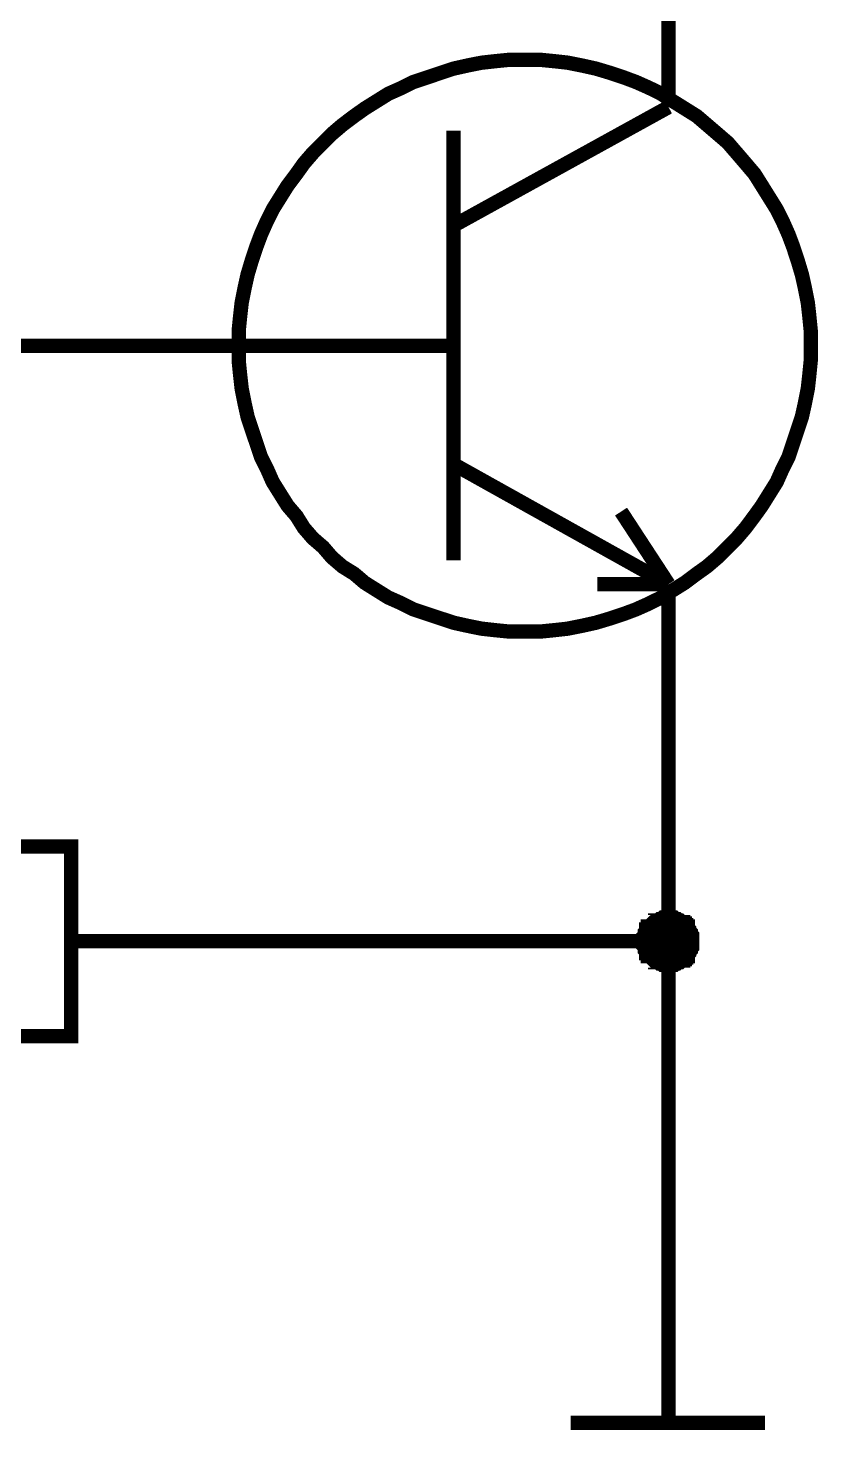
# Model space of a CAD drawing. Header units: millimetres. Extents: x 101 to 942, y 57 to 651.
# Drawn here: x 641.62 to 658.17, y 513.54 to 542.93 of the extents above; entities that cross this region are included whole.
import ezdxf

# ---------------------------------------------------------------- set-up
doc = ezdxf.new("R2010")
doc.units = ezdxf.units.MM
doc.header["$LTSCALE"] = 0.5
doc.layers.add('Sheet', color=255, linetype='Continuous')

msp = doc.modelspace()

# ---------------------------------------------------------------- linework, layer by layer
at = {"layer": 'Sheet', "color": 7}
for points, const_width in [([(655.036, 541.276), (655.036, 543.792)], 0.3), ([(646.03, 536.274), (646.03, 536.585), (646.061, 536.896), (646.092, 537.175), (646.154, 537.486), (646.216, 537.765), (646.309, 538.076), (646.403, 538.356), (646.496, 538.604), (646.62, 538.884), (646.744, 539.132), (646.899, 539.381), (647.055, 539.63), (647.241, 539.878), (647.396, 540.096), (647.583, 540.313), (647.8, 540.53), (647.986, 540.717), (648.204, 540.903), (648.452, 541.09), (648.67, 541.245), (648.918, 541.4), (649.167, 541.556), (649.446, 541.68), (649.694, 541.804), (649.974, 541.897), (650.253, 541.991), (650.533, 542.084), (650.812, 542.146), (651.123, 542.208), (651.403, 542.239), (651.713, 542.27), (652.024, 542.27)], 0.3), ([(652.024, 542.27), (651.713, 542.27), (651.403, 542.239), (651.123, 542.208), (650.812, 542.146), (650.533, 542.084), (650.253, 541.991), (649.974, 541.897), (649.694, 541.804), (649.446, 541.68), (649.167, 541.556), (648.918, 541.4), (648.67, 541.245), (648.452, 541.09), (648.204, 540.903), (647.986, 540.717), (647.8, 540.53), (647.583, 540.313), (647.396, 540.096), (647.241, 539.878), (647.055, 539.63), (646.899, 539.381), (646.744, 539.132), (646.62, 538.884), (646.496, 538.604), (646.403, 538.356), (646.309, 538.076), (646.216, 537.765), (646.154, 537.486), (646.092, 537.175), (646.061, 536.896), (646.03, 536.585), (646.03, 536.274)], 0.3), ([(652.024, 542.27), (652.334, 542.27), (652.645, 542.239), (652.924, 542.208), (653.235, 542.146), (653.514, 542.084), (653.825, 541.991), (654.104, 541.897), (654.353, 541.804), (654.632, 541.68), (654.881, 541.556), (655.129, 541.4), (655.378, 541.245), (655.626, 541.09), (655.844, 540.903), (656.061, 540.717), (656.278, 540.53), (656.465, 540.313), (656.651, 540.096), (656.837, 539.878), (656.993, 539.63), (657.148, 539.381), (657.303, 539.132), (657.427, 538.884), (657.552, 538.604), (657.645, 538.356), (657.738, 538.076), (657.831, 537.765), (657.893, 537.486), (657.955, 537.175), (657.986, 536.896), (658.017, 536.585), (658.017, 536.274)], 0.3), ([(658.017, 536.274), (658.017, 536.585), (657.986, 536.896), (657.955, 537.175), (657.893, 537.486), (657.831, 537.765), (657.738, 538.076), (657.645, 538.356), (657.552, 538.604), (657.427, 538.884), (657.303, 539.132), (657.148, 539.381), (656.993, 539.63), (656.837, 539.878), (656.651, 540.096), (656.465, 540.313), (656.278, 540.53), (656.061, 540.717), (655.844, 540.903), (655.626, 541.09), (655.378, 541.245), (655.129, 541.4), (654.881, 541.556), (654.632, 541.68), (654.353, 541.804), (654.104, 541.897), (653.825, 541.991), (653.514, 542.084), (653.235, 542.146), (652.924, 542.208), (652.645, 542.239), (652.334, 542.27), (652.024, 542.27)], 0.3), ([(650.533, 538.791), (655.036, 541.276)], 0.3), ([(650.533, 540.779), (650.533, 531.77)], 0.3), ([(622.551, 536.274), (627.551, 536.274), (642.52, 536.274), (642.52, 536.274)], 0.3), ([(646.03, 536.274), (642.52, 536.274)], 0.3), ([(652.024, 530.278), (651.713, 530.278), (651.403, 530.309), (651.123, 530.34), (650.812, 530.403), (650.533, 530.465), (650.253, 530.558), (649.974, 530.651), (649.694, 530.744), (649.446, 530.869), (649.167, 530.993), (648.918, 531.148), (648.67, 531.304), (648.452, 531.49), (648.204, 531.645), (647.986, 531.832), (647.8, 532.049), (647.583, 532.236), (647.396, 532.453), (647.241, 532.702), (647.055, 532.919), (646.899, 533.168), (646.744, 533.416), (646.62, 533.696), (646.496, 533.944), (646.403, 534.224), (646.309, 534.503), (646.216, 534.783), (646.154, 535.063), (646.092, 535.373), (646.061, 535.653), (646.03, 535.964), (646.03, 536.274)], 0.3), ([(646.03, 536.274), (646.03, 535.964), (646.061, 535.653), (646.092, 535.373), (646.154, 535.063), (646.216, 534.783), (646.309, 534.503), (646.403, 534.224), (646.496, 533.944), (646.62, 533.696), (646.744, 533.416), (646.899, 533.168), (647.055, 532.919), (647.241, 532.702), (647.396, 532.453), (647.583, 532.236), (647.8, 532.049), (647.986, 531.832), (648.204, 531.645), (648.452, 531.49), (648.67, 531.304), (648.918, 531.148), (649.167, 530.993), (649.446, 530.869), (649.694, 530.744), (649.974, 530.651), (650.253, 530.558), (650.533, 530.465), (650.812, 530.403), (651.123, 530.34), (651.403, 530.309), (651.713, 530.278), (652.024, 530.278)], 0.3), ([(650.533, 536.274), (646.03, 536.274)], 0.3), ([(658.017, 536.274), (658.017, 535.964), (657.986, 535.653), (657.955, 535.373), (657.893, 535.063), (657.831, 534.783), (657.738, 534.503), (657.645, 534.224), (657.552, 533.944), (657.427, 533.696), (657.303, 533.416), (657.148, 533.168), (656.993, 532.919), (656.837, 532.702), (656.651, 532.453), (656.465, 532.236), (656.278, 532.049), (656.061, 531.832), (655.844, 531.645), (655.626, 531.49), (655.378, 531.304), (655.129, 531.148), (654.881, 530.993), (654.632, 530.869), (654.353, 530.744), (654.104, 530.651), (653.825, 530.558), (653.514, 530.465), (653.235, 530.403), (652.924, 530.34), (652.645, 530.309), (652.334, 530.278), (652.024, 530.278)], 0.3), ([(652.024, 530.278), (652.334, 530.278), (652.645, 530.309), (652.924, 530.34), (653.235, 530.403), (653.514, 530.465), (653.825, 530.558), (654.104, 530.651), (654.353, 530.744), (654.632, 530.869), (654.881, 530.993), (655.129, 531.148), (655.378, 531.304), (655.626, 531.49), (655.844, 531.645), (656.061, 531.832), (656.278, 532.049), (656.465, 532.236), (656.651, 532.453), (656.837, 532.702), (656.993, 532.919), (657.148, 533.168), (657.303, 533.416), (657.427, 533.696), (657.552, 533.944), (657.645, 534.224), (657.738, 534.503), (657.831, 534.783), (657.893, 535.063), (657.955, 535.373), (657.986, 535.653), (658.017, 535.964), (658.017, 536.274)], 0.3), ([(658.017, 536.274), (658.017, 536.274), (658.017, 536.274), (658.017, 536.274), (658.017, 536.274), (658.017, 536.274), (658.017, 536.274), (658.017, 536.274), (658.017, 536.274), (658.017, 536.274), (658.017, 536.274), (658.017, 536.274), (658.017, 536.274), (658.017, 536.274), (658.017, 536.274), (658.017, 536.274), (658.017, 536.274), (658.017, 536.274), (658.017, 536.274), (658.017, 536.274), (658.017, 536.274), (658.017, 536.274), (658.017, 536.274), (658.017, 536.274), (658.017, 536.274), (658.017, 536.274), (658.017, 536.274), (658.017, 536.274), (658.017, 536.274), (658.017, 536.274), (658.017, 536.274), (658.017, 536.274), (658.017, 536.274)], 0.3), ([(650.533, 533.789), (655.036, 531.273)], 0.3), ([(655.036, 531.273), (654.042, 532.795)], 0.3), ([(655.036, 531.273), (653.545, 531.273)], 0.3), ([(655.036, 531.273), (655.036, 528.787)], 0.3), ([(655.036, 523.785), (655.036, 528.787)], 0.3), ([(654.508, 523.785), (654.508, 523.816), (654.508, 523.848), (654.508, 523.848), (654.508, 523.879), (654.539, 523.91), (654.539, 523.941), (654.539, 523.972), (654.539, 523.972), (654.57, 524.003), (654.57, 524.034), (654.601, 524.034), (654.601, 524.065), (654.601, 524.096), (654.632, 524.096), (654.663, 524.127), (654.663, 524.127), (654.694, 524.158), (654.694, 524.158), (654.726, 524.189), (654.757, 524.189), (654.757, 524.22), (654.788, 524.22), (654.819, 524.22), (654.85, 524.251), (654.85, 524.251), (654.881, 524.251), (654.912, 524.282), (654.943, 524.282), (654.974, 524.282), (654.974, 524.282), (655.005, 524.282), (655.036, 524.282)], 0.3), ([(654.508, 523.785), (654.508, 523.816), (654.508, 523.848), (654.508, 523.848), (654.508, 523.879), (654.539, 523.91), (654.539, 523.941), (654.539, 523.972), (654.539, 523.972), (654.57, 524.003), (654.57, 524.034), (654.601, 524.034), (654.601, 524.065), (654.601, 524.096), (654.632, 524.096), (654.663, 524.127), (654.663, 524.127), (654.694, 524.158), (654.694, 524.158), (654.726, 524.189), (654.757, 524.189), (654.757, 524.22), (654.788, 524.22), (654.819, 524.22), (654.85, 524.251), (654.85, 524.251), (654.881, 524.251), (654.912, 524.282), (654.943, 524.282), (654.974, 524.282), (654.974, 524.282), (655.005, 524.282), (655.036, 524.282)], 0.3), ([(654.508, 523.785), (654.508, 523.816), (654.508, 523.848), (654.508, 523.848), (654.508, 523.879), (654.539, 523.91), (654.539, 523.941), (654.539, 523.972), (654.539, 523.972), (654.57, 524.003), (654.57, 524.034), (654.601, 524.034), (654.601, 524.065), (654.601, 524.096), (654.632, 524.096), (654.663, 524.127), (654.663, 524.127), (654.694, 524.158), (654.694, 524.158), (654.726, 524.189), (654.757, 524.189), (654.757, 524.22), (654.788, 524.22), (654.819, 524.22), (654.85, 524.251), (654.85, 524.251), (654.881, 524.251), (654.912, 524.282), (654.943, 524.282), (654.974, 524.282), (654.974, 524.282), (655.005, 524.282), (655.036, 524.282)], 0.3), ([(654.508, 523.785), (654.508, 523.816), (654.508, 523.848), (654.508, 523.848), (654.508, 523.879), (654.539, 523.91), (654.539, 523.941), (654.539, 523.972), (654.539, 523.972), (654.57, 524.003), (654.57, 524.034), (654.601, 524.034), (654.601, 524.065), (654.601, 524.096), (654.632, 524.096), (654.663, 524.127), (654.663, 524.127), (654.694, 524.158), (654.694, 524.158), (654.726, 524.189), (654.757, 524.189), (654.757, 524.22), (654.788, 524.22), (654.819, 524.22), (654.85, 524.251), (654.85, 524.251), (654.881, 524.251), (654.912, 524.282), (654.943, 524.282), (654.974, 524.282), (654.974, 524.282), (655.005, 524.282), (655.036, 524.282)], 0.3), ([(655.036, 524.282), (655.036, 524.282)], 0.3), ([(655.036, 524.282), (655.067, 524.282), (655.098, 524.282), (655.098, 524.282), (655.129, 524.282), (655.16, 524.282), (655.191, 524.251), (655.222, 524.251), (655.222, 524.251), (655.254, 524.22), (655.285, 524.22), (655.285, 524.22), (655.316, 524.189), (655.347, 524.189), (655.347, 524.158), (655.378, 524.158), (655.378, 524.127), (655.409, 524.127), (655.409, 524.096), (655.44, 524.096), (655.44, 524.065), (655.471, 524.034), (655.471, 524.034), (655.471, 524.003), (655.502, 523.972), (655.502, 523.972), (655.502, 523.941), (655.533, 523.91), (655.533, 523.879), (655.533, 523.848), (655.533, 523.848), (655.533, 523.816), (655.533, 523.785)], 0.3), ([(655.036, 524.282), (655.036, 524.282)], 0.3), ([(655.036, 524.282), (655.067, 524.282), (655.098, 524.282), (655.098, 524.282), (655.129, 524.282), (655.16, 524.282), (655.191, 524.251), (655.222, 524.251), (655.222, 524.251), (655.254, 524.22), (655.285, 524.22), (655.285, 524.22), (655.316, 524.189), (655.347, 524.189), (655.347, 524.158), (655.378, 524.158), (655.378, 524.127), (655.409, 524.127), (655.409, 524.096), (655.44, 524.096), (655.44, 524.065), (655.471, 524.034), (655.471, 524.034), (655.471, 524.003), (655.502, 523.972), (655.502, 523.972), (655.502, 523.941), (655.533, 523.91), (655.533, 523.879), (655.533, 523.848), (655.533, 523.848), (655.533, 523.816), (655.533, 523.785)], 0.3), ([(655.036, 524.282), (655.036, 524.282)], 0.3), ([(655.036, 524.282), (655.067, 524.282), (655.098, 524.282), (655.098, 524.282), (655.129, 524.282), (655.16, 524.282), (655.191, 524.251), (655.222, 524.251), (655.222, 524.251), (655.254, 524.22), (655.285, 524.22), (655.285, 524.22), (655.316, 524.189), (655.347, 524.189), (655.347, 524.158), (655.378, 524.158), (655.378, 524.127), (655.409, 524.127), (655.409, 524.096), (655.44, 524.096), (655.44, 524.065), (655.471, 524.034), (655.471, 524.034), (655.471, 524.003), (655.502, 523.972), (655.502, 523.972), (655.502, 523.941), (655.533, 523.91), (655.533, 523.879), (655.533, 523.848), (655.533, 523.848), (655.533, 523.816), (655.533, 523.785)], 0.3), ([(655.036, 524.282), (655.036, 524.282)], 0.3), ([(655.036, 524.282), (655.067, 524.282), (655.098, 524.282), (655.098, 524.282), (655.129, 524.282), (655.16, 524.282), (655.191, 524.251), (655.222, 524.251), (655.222, 524.251), (655.254, 524.22), (655.285, 524.22), (655.285, 524.22), (655.316, 524.189), (655.347, 524.189), (655.347, 524.158), (655.378, 524.158), (655.378, 524.127), (655.409, 524.127), (655.409, 524.096), (655.44, 524.096), (655.44, 524.065), (655.471, 524.034), (655.471, 524.034), (655.471, 524.003), (655.502, 523.972), (655.502, 523.972), (655.502, 523.941), (655.533, 523.91), (655.533, 523.879), (655.533, 523.848), (655.533, 523.848), (655.533, 523.816), (655.533, 523.785)], 0.3), ([(654.508, 523.785), (654.508, 523.816), (654.508, 523.848), (654.508, 523.848), (654.508, 523.879), (654.539, 523.91), (654.539, 523.941), (654.539, 523.972), (654.539, 523.972), (654.57, 524.003), (654.57, 524.034), (654.601, 524.034), (654.601, 524.065), (654.601, 524.096), (654.632, 524.096), (654.663, 524.127), (654.663, 524.127), (654.694, 524.158), (654.694, 524.158), (654.726, 524.189), (654.757, 524.189), (654.757, 524.22), (654.788, 524.22), (654.819, 524.22), (654.85, 524.251), (654.85, 524.251), (654.881, 524.251), (654.912, 524.282), (654.943, 524.282), (654.974, 524.282), (654.974, 524.282), (655.005, 524.282), (655.036, 524.282)], 0.0991), ([(654.508, 523.785), (654.508, 523.816), (654.508, 523.848), (654.508, 523.848), (654.508, 523.879), (654.539, 523.91), (654.539, 523.941), (654.539, 523.972), (654.539, 523.972), (654.57, 524.003), (654.57, 524.034), (654.601, 524.034), (654.601, 524.065), (654.601, 524.096), (654.632, 524.096), (654.663, 524.127), (654.663, 524.127), (654.694, 524.158), (654.694, 524.158), (654.726, 524.189), (654.757, 524.189), (654.757, 524.22), (654.788, 524.22), (654.819, 524.22), (654.85, 524.251), (654.85, 524.251), (654.881, 524.251), (654.912, 524.282), (654.943, 524.282), (654.974, 524.282), (654.974, 524.282), (655.005, 524.282), (655.036, 524.282)], 0.0991), ([(654.508, 523.785), (654.508, 523.816), (654.508, 523.848), (654.508, 523.848), (654.508, 523.879), (654.539, 523.91), (654.539, 523.941), (654.539, 523.972), (654.539, 523.972), (654.57, 524.003), (654.57, 524.034), (654.601, 524.034), (654.601, 524.065), (654.601, 524.096), (654.632, 524.096), (654.663, 524.127), (654.663, 524.127), (654.694, 524.158), (654.694, 524.158), (654.726, 524.189), (654.757, 524.189), (654.757, 524.22), (654.788, 524.22), (654.819, 524.22), (654.85, 524.251), (654.85, 524.251), (654.881, 524.251), (654.912, 524.282), (654.943, 524.282), (654.974, 524.282), (654.974, 524.282), (655.005, 524.282), (655.036, 524.282)], 0.0991), ([(654.508, 523.785), (654.508, 523.816), (654.508, 523.848), (654.508, 523.848), (654.508, 523.879), (654.539, 523.91), (654.539, 523.941), (654.539, 523.972), (654.539, 523.972), (654.57, 524.003), (654.57, 524.034), (654.601, 524.034), (654.601, 524.065), (654.601, 524.096), (654.632, 524.096), (654.663, 524.127), (654.663, 524.127), (654.694, 524.158), (654.694, 524.158), (654.726, 524.189), (654.757, 524.189), (654.757, 524.22), (654.788, 524.22), (654.819, 524.22), (654.85, 524.251), (654.85, 524.251), (654.881, 524.251), (654.912, 524.282), (654.943, 524.282), (654.974, 524.282), (654.974, 524.282), (655.005, 524.282), (655.036, 524.282)], 0.0991), ([(655.036, 524.282), (655.036, 524.282)], 0.0991), ([(655.036, 524.282), (655.067, 524.282), (655.098, 524.282), (655.098, 524.282), (655.129, 524.282), (655.16, 524.282), (655.191, 524.251), (655.222, 524.251), (655.222, 524.251), (655.254, 524.22), (655.285, 524.22), (655.285, 524.22), (655.316, 524.189), (655.347, 524.189), (655.347, 524.158), (655.378, 524.158), (655.378, 524.127), (655.409, 524.127), (655.409, 524.096), (655.44, 524.096), (655.44, 524.065), (655.471, 524.034), (655.471, 524.034), (655.471, 524.003), (655.502, 523.972), (655.502, 523.972), (655.502, 523.941), (655.533, 523.91), (655.533, 523.879), (655.533, 523.848), (655.533, 523.848), (655.533, 523.816), (655.533, 523.785)], 0.0991), ([(655.036, 524.282), (655.036, 524.282)], 0.0991), ([(655.036, 524.282), (655.067, 524.282), (655.098, 524.282), (655.098, 524.282), (655.129, 524.282), (655.16, 524.282), (655.191, 524.251), (655.222, 524.251), (655.222, 524.251), (655.254, 524.22), (655.285, 524.22), (655.285, 524.22), (655.316, 524.189), (655.347, 524.189), (655.347, 524.158), (655.378, 524.158), (655.378, 524.127), (655.409, 524.127), (655.409, 524.096), (655.44, 524.096), (655.44, 524.065), (655.471, 524.034), (655.471, 524.034), (655.471, 524.003), (655.502, 523.972), (655.502, 523.972), (655.502, 523.941), (655.533, 523.91), (655.533, 523.879), (655.533, 523.848), (655.533, 523.848), (655.533, 523.816), (655.533, 523.785)], 0.0991), ([(655.036, 524.282), (655.036, 524.282)], 0.0991), ([(655.036, 524.282), (655.067, 524.282), (655.098, 524.282), (655.098, 524.282), (655.129, 524.282), (655.16, 524.282), (655.191, 524.251), (655.222, 524.251), (655.222, 524.251), (655.254, 524.22), (655.285, 524.22), (655.285, 524.22), (655.316, 524.189), (655.347, 524.189), (655.347, 524.158), (655.378, 524.158), (655.378, 524.127), (655.409, 524.127), (655.409, 524.096), (655.44, 524.096), (655.44, 524.065), (655.471, 524.034), (655.471, 524.034), (655.471, 524.003), (655.502, 523.972), (655.502, 523.972), (655.502, 523.941), (655.533, 523.91), (655.533, 523.879), (655.533, 523.848), (655.533, 523.848), (655.533, 523.816), (655.533, 523.785)], 0.0991), ([(655.036, 524.282), (655.036, 524.282)], 0.0991), ([(655.036, 524.282), (655.067, 524.282), (655.098, 524.282), (655.098, 524.282), (655.129, 524.282), (655.16, 524.282), (655.191, 524.251), (655.222, 524.251), (655.222, 524.251), (655.254, 524.22), (655.285, 524.22), (655.285, 524.22), (655.316, 524.189), (655.347, 524.189), (655.347, 524.158), (655.378, 524.158), (655.378, 524.127), (655.409, 524.127), (655.409, 524.096), (655.44, 524.096), (655.44, 524.065), (655.471, 524.034), (655.471, 524.034), (655.471, 524.003), (655.502, 523.972), (655.502, 523.972), (655.502, 523.941), (655.533, 523.91), (655.533, 523.879), (655.533, 523.848), (655.533, 523.848), (655.533, 523.816), (655.533, 523.785)], 0.0991), ([(642.52, 523.785), (645.036, 523.785)], 0.3), ([(655.036, 518.784), (655.036, 523.785), (655.036, 523.785), (645.036, 523.785)], 0.3), ([(655.036, 523.288), (655.005, 523.288), (654.974, 523.288), (654.974, 523.288), (654.943, 523.288), (654.912, 523.288), (654.881, 523.319), (654.85, 523.319), (654.85, 523.319), (654.819, 523.35), (654.788, 523.35), (654.757, 523.35), (654.757, 523.381), (654.726, 523.381), (654.694, 523.413), (654.694, 523.413), (654.663, 523.444), (654.663, 523.444), (654.632, 523.475), (654.601, 523.475), (654.601, 523.506), (654.601, 523.537), (654.57, 523.537), (654.57, 523.568), (654.539, 523.599), (654.539, 523.599), (654.539, 523.63), (654.539, 523.661), (654.508, 523.692), (654.508, 523.723), (654.508, 523.723), (654.508, 523.754), (654.508, 523.785)], 0.3), ([(654.508, 523.785), (654.508, 523.785)], 0.3), ([(655.036, 523.288), (655.005, 523.288), (654.974, 523.288), (654.974, 523.288), (654.943, 523.288), (654.912, 523.288), (654.881, 523.319), (654.85, 523.319), (654.85, 523.319), (654.819, 523.35), (654.788, 523.35), (654.757, 523.35), (654.757, 523.381), (654.726, 523.381), (654.694, 523.413), (654.694, 523.413), (654.663, 523.444), (654.663, 523.444), (654.632, 523.475), (654.601, 523.475), (654.601, 523.506), (654.601, 523.537), (654.57, 523.537), (654.57, 523.568), (654.539, 523.599), (654.539, 523.599), (654.539, 523.63), (654.539, 523.661), (654.508, 523.692), (654.508, 523.723), (654.508, 523.723), (654.508, 523.754), (654.508, 523.785)], 0.3), ([(654.508, 523.785), (654.508, 523.785)], 0.3), ([(655.036, 523.288), (655.005, 523.288), (654.974, 523.288), (654.974, 523.288), (654.943, 523.288), (654.912, 523.288), (654.881, 523.319), (654.85, 523.319), (654.85, 523.319), (654.819, 523.35), (654.788, 523.35), (654.757, 523.35), (654.757, 523.381), (654.726, 523.381), (654.694, 523.413), (654.694, 523.413), (654.663, 523.444), (654.663, 523.444), (654.632, 523.475), (654.601, 523.475), (654.601, 523.506), (654.601, 523.537), (654.57, 523.537), (654.57, 523.568), (654.539, 523.599), (654.539, 523.599), (654.539, 523.63), (654.539, 523.661), (654.508, 523.692), (654.508, 523.723), (654.508, 523.723), (654.508, 523.754), (654.508, 523.785)], 0.3), ([(654.508, 523.785), (654.508, 523.785)], 0.3), ([(655.036, 523.288), (655.005, 523.288), (654.974, 523.288), (654.974, 523.288), (654.943, 523.288), (654.912, 523.288), (654.881, 523.319), (654.85, 523.319), (654.85, 523.319), (654.819, 523.35), (654.788, 523.35), (654.757, 523.35), (654.757, 523.381), (654.726, 523.381), (654.694, 523.413), (654.694, 523.413), (654.663, 523.444), (654.663, 523.444), (654.632, 523.475), (654.601, 523.475), (654.601, 523.506), (654.601, 523.537), (654.57, 523.537), (654.57, 523.568), (654.539, 523.599), (654.539, 523.599), (654.539, 523.63), (654.539, 523.661), (654.508, 523.692), (654.508, 523.723), (654.508, 523.723), (654.508, 523.754), (654.508, 523.785)], 0.3), ([(654.508, 523.785), (654.508, 523.785)], 0.3), ([(655.036, 523.288), (655.005, 523.288), (654.974, 523.288), (654.974, 523.288), (654.943, 523.288), (654.912, 523.288), (654.881, 523.319), (654.85, 523.319), (654.85, 523.319), (654.819, 523.35), (654.788, 523.35), (654.757, 523.35), (654.757, 523.381), (654.726, 523.381), (654.694, 523.413), (654.694, 523.413), (654.663, 523.444), (654.663, 523.444), (654.632, 523.475), (654.601, 523.475), (654.601, 523.506), (654.601, 523.537), (654.57, 523.537), (654.57, 523.568), (654.539, 523.599), (654.539, 523.599), (654.539, 523.63), (654.539, 523.661), (654.508, 523.692), (654.508, 523.723), (654.508, 523.723), (654.508, 523.754), (654.508, 523.785)], 0.0991), ([(654.508, 523.785), (654.508, 523.785)], 0.0991), ([(655.036, 523.288), (655.005, 523.288), (654.974, 523.288), (654.974, 523.288), (654.943, 523.288), (654.912, 523.288), (654.881, 523.319), (654.85, 523.319), (654.85, 523.319), (654.819, 523.35), (654.788, 523.35), (654.757, 523.35), (654.757, 523.381), (654.726, 523.381), (654.694, 523.413), (654.694, 523.413), (654.663, 523.444), (654.663, 523.444), (654.632, 523.475), (654.601, 523.475), (654.601, 523.506), (654.601, 523.537), (654.57, 523.537), (654.57, 523.568), (654.539, 523.599), (654.539, 523.599), (654.539, 523.63), (654.539, 523.661), (654.508, 523.692), (654.508, 523.723), (654.508, 523.723), (654.508, 523.754), (654.508, 523.785)], 0.0991), ([(654.508, 523.785), (654.508, 523.785)], 0.0991), ([(655.036, 523.288), (655.005, 523.288), (654.974, 523.288), (654.974, 523.288), (654.943, 523.288), (654.912, 523.288), (654.881, 523.319), (654.85, 523.319), (654.85, 523.319), (654.819, 523.35), (654.788, 523.35), (654.757, 523.35), (654.757, 523.381), (654.726, 523.381), (654.694, 523.413), (654.694, 523.413), (654.663, 523.444), (654.663, 523.444), (654.632, 523.475), (654.601, 523.475), (654.601, 523.506), (654.601, 523.537), (654.57, 523.537), (654.57, 523.568), (654.539, 523.599), (654.539, 523.599), (654.539, 523.63), (654.539, 523.661), (654.508, 523.692), (654.508, 523.723), (654.508, 523.723), (654.508, 523.754), (654.508, 523.785)], 0.0991), ([(654.508, 523.785), (654.508, 523.785)], 0.0991), ([(655.036, 523.288), (655.005, 523.288), (654.974, 523.288), (654.974, 523.288), (654.943, 523.288), (654.912, 523.288), (654.881, 523.319), (654.85, 523.319), (654.85, 523.319), (654.819, 523.35), (654.788, 523.35), (654.757, 523.35), (654.757, 523.381), (654.726, 523.381), (654.694, 523.413), (654.694, 523.413), (654.663, 523.444), (654.663, 523.444), (654.632, 523.475), (654.601, 523.475), (654.601, 523.506), (654.601, 523.537), (654.57, 523.537), (654.57, 523.568), (654.539, 523.599), (654.539, 523.599), (654.539, 523.63), (654.539, 523.661), (654.508, 523.692), (654.508, 523.723), (654.508, 523.723), (654.508, 523.754), (654.508, 523.785)], 0.0991), ([(654.508, 523.785), (654.508, 523.785)], 0.0991), ([(655.533, 523.785), (655.533, 523.754), (655.533, 523.723), (655.533, 523.723), (655.533, 523.692), (655.533, 523.661), (655.502, 523.63), (655.502, 523.599), (655.502, 523.599), (655.471, 523.568), (655.471, 523.537), (655.471, 523.537), (655.44, 523.506), (655.44, 523.475), (655.409, 523.475), (655.409, 523.444), (655.378, 523.444), (655.378, 523.413), (655.347, 523.413), (655.347, 523.381), (655.316, 523.381), (655.285, 523.35), (655.285, 523.35), (655.254, 523.35), (655.222, 523.319), (655.222, 523.319), (655.191, 523.319), (655.16, 523.288), (655.129, 523.288), (655.098, 523.288), (655.098, 523.288), (655.067, 523.288), (655.036, 523.288)], 0.3), ([(655.533, 523.785), (655.533, 523.754), (655.533, 523.723), (655.533, 523.723), (655.533, 523.692), (655.533, 523.661), (655.502, 523.63), (655.502, 523.599), (655.502, 523.599), (655.471, 523.568), (655.471, 523.537), (655.471, 523.537), (655.44, 523.506), (655.44, 523.475), (655.409, 523.475), (655.409, 523.444), (655.378, 523.444), (655.378, 523.413), (655.347, 523.413), (655.347, 523.381), (655.316, 523.381), (655.285, 523.35), (655.285, 523.35), (655.254, 523.35), (655.222, 523.319), (655.222, 523.319), (655.191, 523.319), (655.16, 523.288), (655.129, 523.288), (655.098, 523.288), (655.098, 523.288), (655.067, 523.288), (655.036, 523.288)], 0.3), ([(655.533, 523.785), (655.533, 523.754), (655.533, 523.723), (655.533, 523.723), (655.533, 523.692), (655.533, 523.661), (655.502, 523.63), (655.502, 523.599), (655.502, 523.599), (655.471, 523.568), (655.471, 523.537), (655.471, 523.537), (655.44, 523.506), (655.44, 523.475), (655.409, 523.475), (655.409, 523.444), (655.378, 523.444), (655.378, 523.413), (655.347, 523.413), (655.347, 523.381), (655.316, 523.381), (655.285, 523.35), (655.285, 523.35), (655.254, 523.35), (655.222, 523.319), (655.222, 523.319), (655.191, 523.319), (655.16, 523.288), (655.129, 523.288), (655.098, 523.288), (655.098, 523.288), (655.067, 523.288), (655.036, 523.288)], 0.3), ([(655.533, 523.785), (655.533, 523.754), (655.533, 523.723), (655.533, 523.723), (655.533, 523.692), (655.533, 523.661), (655.502, 523.63), (655.502, 523.599), (655.502, 523.599), (655.471, 523.568), (655.471, 523.537), (655.471, 523.537), (655.44, 523.506), (655.44, 523.475), (655.409, 523.475), (655.409, 523.444), (655.378, 523.444), (655.378, 523.413), (655.347, 523.413), (655.347, 523.381), (655.316, 523.381), (655.285, 523.35), (655.285, 523.35), (655.254, 523.35), (655.222, 523.319), (655.222, 523.319), (655.191, 523.319), (655.16, 523.288), (655.129, 523.288), (655.098, 523.288), (655.098, 523.288), (655.067, 523.288), (655.036, 523.288)], 0.3), ([(655.533, 523.785), (655.533, 523.754), (655.533, 523.723), (655.533, 523.723), (655.533, 523.692), (655.533, 523.661), (655.502, 523.63), (655.502, 523.599), (655.502, 523.599), (655.471, 523.568), (655.471, 523.537), (655.471, 523.537), (655.44, 523.506), (655.44, 523.475), (655.409, 523.475), (655.409, 523.444), (655.378, 523.444), (655.378, 523.413), (655.347, 523.413), (655.347, 523.381), (655.316, 523.381), (655.285, 523.35), (655.285, 523.35), (655.254, 523.35), (655.222, 523.319), (655.222, 523.319), (655.191, 523.319), (655.16, 523.288), (655.129, 523.288), (655.098, 523.288), (655.098, 523.288), (655.067, 523.288), (655.036, 523.288)], 0.0991), ([(655.533, 523.785), (655.533, 523.754), (655.533, 523.723), (655.533, 523.723), (655.533, 523.692), (655.533, 523.661), (655.502, 523.63), (655.502, 523.599), (655.502, 523.599), (655.471, 523.568), (655.471, 523.537), (655.471, 523.537), (655.44, 523.506), (655.44, 523.475), (655.409, 523.475), (655.409, 523.444), (655.378, 523.444), (655.378, 523.413), (655.347, 523.413), (655.347, 523.381), (655.316, 523.381), (655.285, 523.35), (655.285, 523.35), (655.254, 523.35), (655.222, 523.319), (655.222, 523.319), (655.191, 523.319), (655.16, 523.288), (655.129, 523.288), (655.098, 523.288), (655.098, 523.288), (655.067, 523.288), (655.036, 523.288)], 0.0991), ([(655.533, 523.785), (655.533, 523.754), (655.533, 523.723), (655.533, 523.723), (655.533, 523.692), (655.533, 523.661), (655.502, 523.63), (655.502, 523.599), (655.502, 523.599), (655.471, 523.568), (655.471, 523.537), (655.471, 523.537), (655.44, 523.506), (655.44, 523.475), (655.409, 523.475), (655.409, 523.444), (655.378, 523.444), (655.378, 523.413), (655.347, 523.413), (655.347, 523.381), (655.316, 523.381), (655.285, 523.35), (655.285, 523.35), (655.254, 523.35), (655.222, 523.319), (655.222, 523.319), (655.191, 523.319), (655.16, 523.288), (655.129, 523.288), (655.098, 523.288), (655.098, 523.288), (655.067, 523.288), (655.036, 523.288)], 0.0991), ([(655.533, 523.785), (655.533, 523.754), (655.533, 523.723), (655.533, 523.723), (655.533, 523.692), (655.533, 523.661), (655.502, 523.63), (655.502, 523.599), (655.502, 523.599), (655.471, 523.568), (655.471, 523.537), (655.471, 523.537), (655.44, 523.506), (655.44, 523.475), (655.409, 523.475), (655.409, 523.444), (655.378, 523.444), (655.378, 523.413), (655.347, 523.413), (655.347, 523.381), (655.316, 523.381), (655.285, 523.35), (655.285, 523.35), (655.254, 523.35), (655.222, 523.319), (655.222, 523.319), (655.191, 523.319), (655.16, 523.288), (655.129, 523.288), (655.098, 523.288), (655.098, 523.288), (655.067, 523.288), (655.036, 523.288)], 0.0991), ([(655.533, 523.785), (655.533, 523.785), (655.533, 523.785), (655.533, 523.785), (655.533, 523.785), (655.533, 523.785), (655.533, 523.785), (655.533, 523.785), (655.533, 523.785), (655.533, 523.785), (655.533, 523.785), (655.533, 523.785), (655.533, 523.785), (655.533, 523.785), (655.533, 523.785), (655.533, 523.785), (655.533, 523.785), (655.533, 523.785), (655.533, 523.785), (655.533, 523.785), (655.533, 523.785), (655.533, 523.785), (655.533, 523.785), (655.533, 523.785), (655.533, 523.785), (655.533, 523.785), (655.533, 523.785), (655.533, 523.785), (655.533, 523.785), (655.533, 523.785), (655.533, 523.785), (655.533, 523.785), (655.533, 523.785)], 0.3), ([(655.533, 523.785), (655.533, 523.785)], 0.3), ([(655.533, 523.785), (655.533, 523.785), (655.533, 523.785), (655.533, 523.785), (655.533, 523.785), (655.533, 523.785), (655.533, 523.785), (655.533, 523.785), (655.533, 523.785), (655.533, 523.785), (655.533, 523.785), (655.533, 523.785), (655.533, 523.785), (655.533, 523.785), (655.533, 523.785), (655.533, 523.785), (655.533, 523.785), (655.533, 523.785), (655.533, 523.785), (655.533, 523.785), (655.533, 523.785), (655.533, 523.785), (655.533, 523.785), (655.533, 523.785), (655.533, 523.785), (655.533, 523.785), (655.533, 523.785), (655.533, 523.785), (655.533, 523.785), (655.533, 523.785), (655.533, 523.785), (655.533, 523.785), (655.533, 523.785)], 0.3), ([(655.533, 523.785), (655.533, 523.785)], 0.3), ([(655.533, 523.785), (655.533, 523.785), (655.533, 523.785), (655.533, 523.785), (655.533, 523.785), (655.533, 523.785), (655.533, 523.785), (655.533, 523.785), (655.533, 523.785), (655.533, 523.785), (655.533, 523.785), (655.533, 523.785), (655.533, 523.785), (655.533, 523.785), (655.533, 523.785), (655.533, 523.785), (655.533, 523.785), (655.533, 523.785), (655.533, 523.785), (655.533, 523.785), (655.533, 523.785), (655.533, 523.785), (655.533, 523.785), (655.533, 523.785), (655.533, 523.785), (655.533, 523.785), (655.533, 523.785), (655.533, 523.785), (655.533, 523.785), (655.533, 523.785), (655.533, 523.785), (655.533, 523.785), (655.533, 523.785)], 0.3), ([(655.533, 523.785), (655.533, 523.785)], 0.3), ([(655.533, 523.785), (655.533, 523.785), (655.533, 523.785), (655.533, 523.785), (655.533, 523.785), (655.533, 523.785), (655.533, 523.785), (655.533, 523.785), (655.533, 523.785), (655.533, 523.785), (655.533, 523.785), (655.533, 523.785), (655.533, 523.785), (655.533, 523.785), (655.533, 523.785), (655.533, 523.785), (655.533, 523.785), (655.533, 523.785), (655.533, 523.785), (655.533, 523.785), (655.533, 523.785), (655.533, 523.785), (655.533, 523.785), (655.533, 523.785), (655.533, 523.785), (655.533, 523.785), (655.533, 523.785), (655.533, 523.785), (655.533, 523.785), (655.533, 523.785), (655.533, 523.785), (655.533, 523.785), (655.533, 523.785)], 0.3), ([(655.533, 523.785), (655.533, 523.785)], 0.3), ([(655.533, 523.785), (655.533, 523.785), (655.533, 523.785), (655.533, 523.785), (655.533, 523.785), (655.533, 523.785), (655.533, 523.785), (655.533, 523.785), (655.533, 523.785), (655.533, 523.785), (655.533, 523.785), (655.533, 523.785), (655.533, 523.785), (655.533, 523.785), (655.533, 523.785), (655.533, 523.785), (655.533, 523.785), (655.533, 523.785), (655.533, 523.785), (655.533, 523.785), (655.533, 523.785), (655.533, 523.785), (655.533, 523.785), (655.533, 523.785), (655.533, 523.785), (655.533, 523.785), (655.533, 523.785), (655.533, 523.785), (655.533, 523.785), (655.533, 523.785), (655.533, 523.785), (655.533, 523.785), (655.533, 523.785)], 0.0991), ([(655.533, 523.785), (655.533, 523.785)], 0.0991), ([(655.533, 523.785), (655.533, 523.785), (655.533, 523.785), (655.533, 523.785), (655.533, 523.785), (655.533, 523.785), (655.533, 523.785), (655.533, 523.785), (655.533, 523.785), (655.533, 523.785), (655.533, 523.785), (655.533, 523.785), (655.533, 523.785), (655.533, 523.785), (655.533, 523.785), (655.533, 523.785), (655.533, 523.785), (655.533, 523.785), (655.533, 523.785), (655.533, 523.785), (655.533, 523.785), (655.533, 523.785), (655.533, 523.785), (655.533, 523.785), (655.533, 523.785), (655.533, 523.785), (655.533, 523.785), (655.533, 523.785), (655.533, 523.785), (655.533, 523.785), (655.533, 523.785), (655.533, 523.785), (655.533, 523.785)], 0.0991), ([(655.533, 523.785), (655.533, 523.785)], 0.0991), ([(655.533, 523.785), (655.533, 523.785), (655.533, 523.785), (655.533, 523.785), (655.533, 523.785), (655.533, 523.785), (655.533, 523.785), (655.533, 523.785), (655.533, 523.785), (655.533, 523.785), (655.533, 523.785), (655.533, 523.785), (655.533, 523.785), (655.533, 523.785), (655.533, 523.785), (655.533, 523.785), (655.533, 523.785), (655.533, 523.785), (655.533, 523.785), (655.533, 523.785), (655.533, 523.785), (655.533, 523.785), (655.533, 523.785), (655.533, 523.785), (655.533, 523.785), (655.533, 523.785), (655.533, 523.785), (655.533, 523.785), (655.533, 523.785), (655.533, 523.785), (655.533, 523.785), (655.533, 523.785), (655.533, 523.785)], 0.0991), ([(655.533, 523.785), (655.533, 523.785)], 0.0991), ([(655.533, 523.785), (655.533, 523.785), (655.533, 523.785), (655.533, 523.785), (655.533, 523.785), (655.533, 523.785), (655.533, 523.785), (655.533, 523.785), (655.533, 523.785), (655.533, 523.785), (655.533, 523.785), (655.533, 523.785), (655.533, 523.785), (655.533, 523.785), (655.533, 523.785), (655.533, 523.785), (655.533, 523.785), (655.533, 523.785), (655.533, 523.785), (655.533, 523.785), (655.533, 523.785), (655.533, 523.785), (655.533, 523.785), (655.533, 523.785), (655.533, 523.785), (655.533, 523.785), (655.533, 523.785), (655.533, 523.785), (655.533, 523.785), (655.533, 523.785), (655.533, 523.785), (655.533, 523.785), (655.533, 523.785)], 0.0991), ([(655.533, 523.785), (655.533, 523.785)], 0.0991), ([(655.036, 518.784), (655.036, 513.689)], 0.3), ([(652.986, 513.689), (657.055, 513.689)], 0.3)]:
    msp.add_lwpolyline(points, dxfattribs=dict(at, const_width=const_width))
at = {"layer": 'Sheet', "color": 7, "const_width": 0.3}
msp.add_lwpolyline([(632.551, 525.774), (642.52, 525.774), (642.52, 521.797), (632.551, 521.797), (632.551, 525.774)], close=True, dxfattribs=at)
at = {"layer": 'Sheet', "color": 7, "const_width": 0.508}
msp.add_lwpolyline([(654.809, 523.797, 1), (655.317, 523.797, 1)], format="xyb", close=True, dxfattribs=at)

doc.saveas('drawing.dxf')
